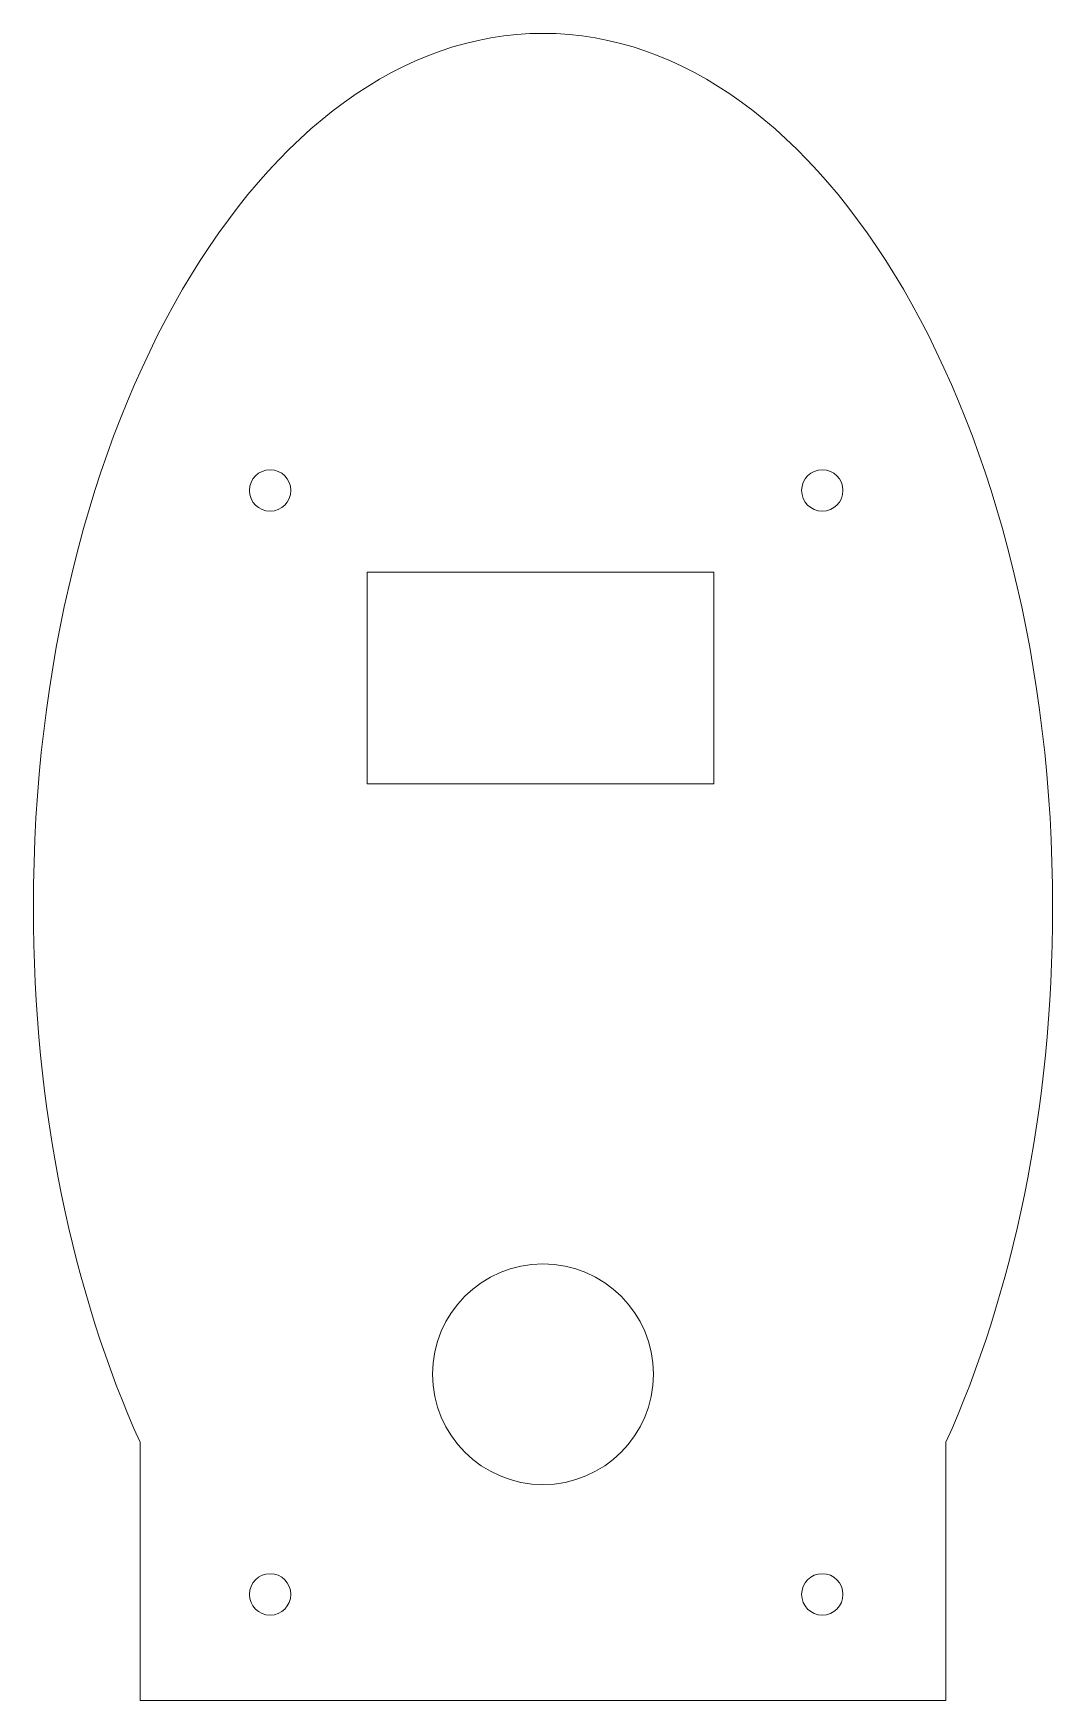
# Model space of a CAD drawing. Header units: millimetres. Extents: x -139 to 75, y -28 to 93.
# Drawn here: x 1.1 to 75, y -28.2 to 92.7 of the extents above; entities that cross this region are included whole.
import ezdxf

# ---------------------------------------------------------------- set-up
doc = ezdxf.new("R2010")
doc.units = ezdxf.units.MM
doc.header["$MEASUREMENT"] = 0
doc.layers.add('Layer 1', color=7, linetype='Continuous')

msp = doc.modelspace()

# ---------------------------------------------------------------- linework, layer by layer
at = {"layer": 'Layer 1', "color": 250, "lineweight": 20}
msp.add_lwpolyline([(25.3317, 38.2757), (50.4445, 38.2757), (50.4445, 53.6223), (25.3317, 53.6223), (25.3317, 38.2757)], close=True, dxfattribs=at)
for centre, major_axis, ratio in [((18.3048, 59.5365), (0, 1.5), 1), ((58.3047, 59.5365), (0, 1.5), 1), ((38.0699, -4.5082), (8.0001, 0), 0.9999875), ((18.3048, -20.4635), (0, 1.5), 1), ((58.3047, -20.4635), (0, 1.5), 1)]:
    msp.add_ellipse(centre, major_axis=major_axis, ratio=ratio, dxfattribs=at)
msp.add_open_spline([(38.0711, 92.6606), (58.4627, 92.6606), (74.9934, 64.3098), (74.9934, 29.3369), (74.9934, 29.3369), (74.9934, 14.7257), (72.1064, 1.2726), (67.2595, -9.4424), (67.2595, -9.4424), (67.2595, -9.4424), (67.2595, -28.163), (67.2595, -28.163), (67.2595, -28.163), (47.1814, -28.163), (28.9608, -28.163), (8.8826, -28.163), (8.8826, -28.163), (8.8826, -28.163), (8.8826, -9.4422), (8.8826, -9.4422), (8.8826, -9.4422), (4.0354, 1.2717), (1.1488, 14.7258), (1.1488, 29.3369), (1.1488, 29.3369), (1.1488, 64.3098), (17.6795, 92.6606), (38.0711, 92.6606)], degree=3, knots=[0, 0, 0, 0, 0.125, 0.125, 0.125, 0.125, 0.25, 0.25, 0.25, 0.25, 0.375, 0.375, 0.375, 0.375, 0.5, 0.5, 0.5, 0.5, 0.625, 0.625, 0.625, 0.625, 0.75, 0.75, 0.75, 0.75, 1, 1, 1, 1], dxfattribs=at)

doc.saveas('drawing.dxf')
